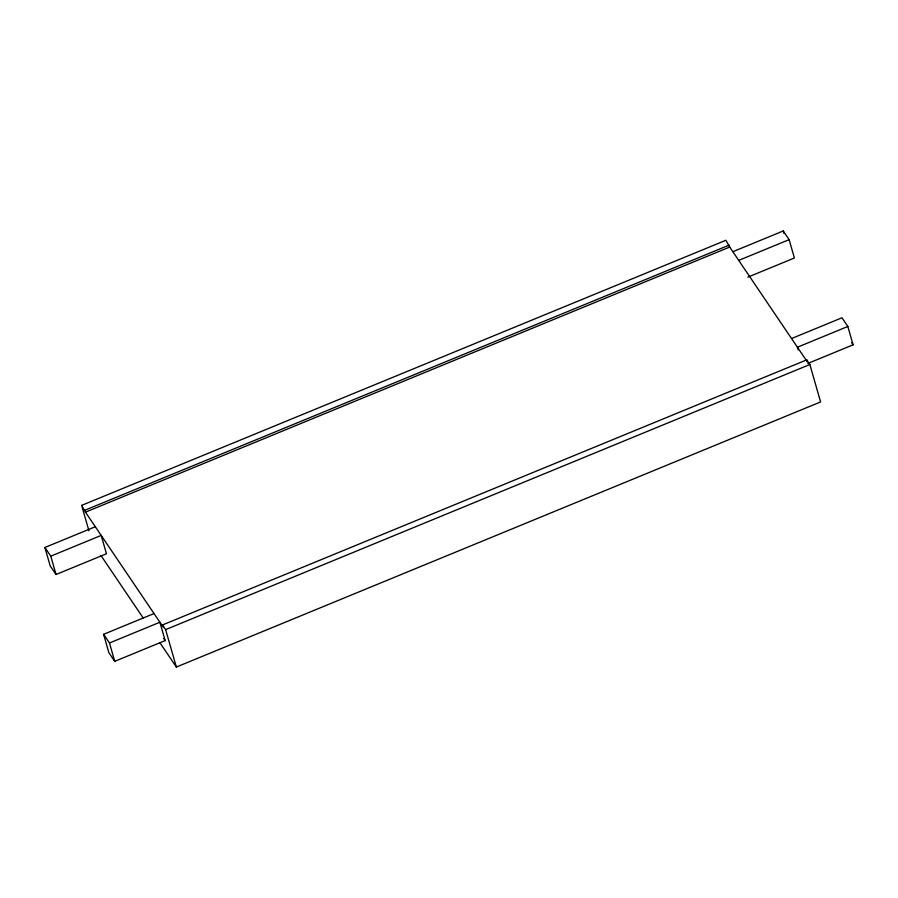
<?xml version="1.0" encoding="UTF-8"?>
<svg xmlns="http://www.w3.org/2000/svg" width="898" height="898" viewBox="0 0 898 898"><rect width="100%" height="100%" fill="white"/><g stroke="black" fill="none" stroke-linecap="round" stroke-linejoin="round"><path stroke-width="1.35" d="M81.639 505.383L725.876 240.282L729.704 247.051L807.268 361.793L806.718 359.862L162.482 624.963L163.043 626.894L85.467 512.152L81.639 505.383L88.924 530.785M84.906 510.221L729.142 245.12M85.467 512.152L729.704 247.051M732.847 251.709L783.269 230.954L789.14 239.643L794.393 257.995L747.854 277.145M738.717 260.386L789.14 239.643M44.9 547.477L50.771 556.165L101.193 535.41L106.447 553.763L56.035 574.507L50.165 565.83L44.9 547.477L95.323 526.733M791.553 338.535L841.965 317.791L847.835 326.468L853.1 344.821L807.852 363.443M847.835 326.468L797.424 347.223L798.176 349.838M103.607 634.314L109.477 642.99L159.889 622.247L165.153 640.6L114.731 661.343L108.86 652.655L103.607 634.314L154.018 613.559M162.482 624.963L165.625 629.621L809.861 364.509L820.592 401.934L176.356 667.046L159.878 642.654M851.63 342.654L853.1 344.821M806.718 359.862L809.861 364.509M163.683 638.422L165.153 640.6M101.003 555.581L143.388 618.273M783.269 230.954L784.021 233.581M165.625 629.621L176.356 667.046M109.477 642.99L114.731 661.343M50.771 556.165L56.035 574.507"/></g></svg>
